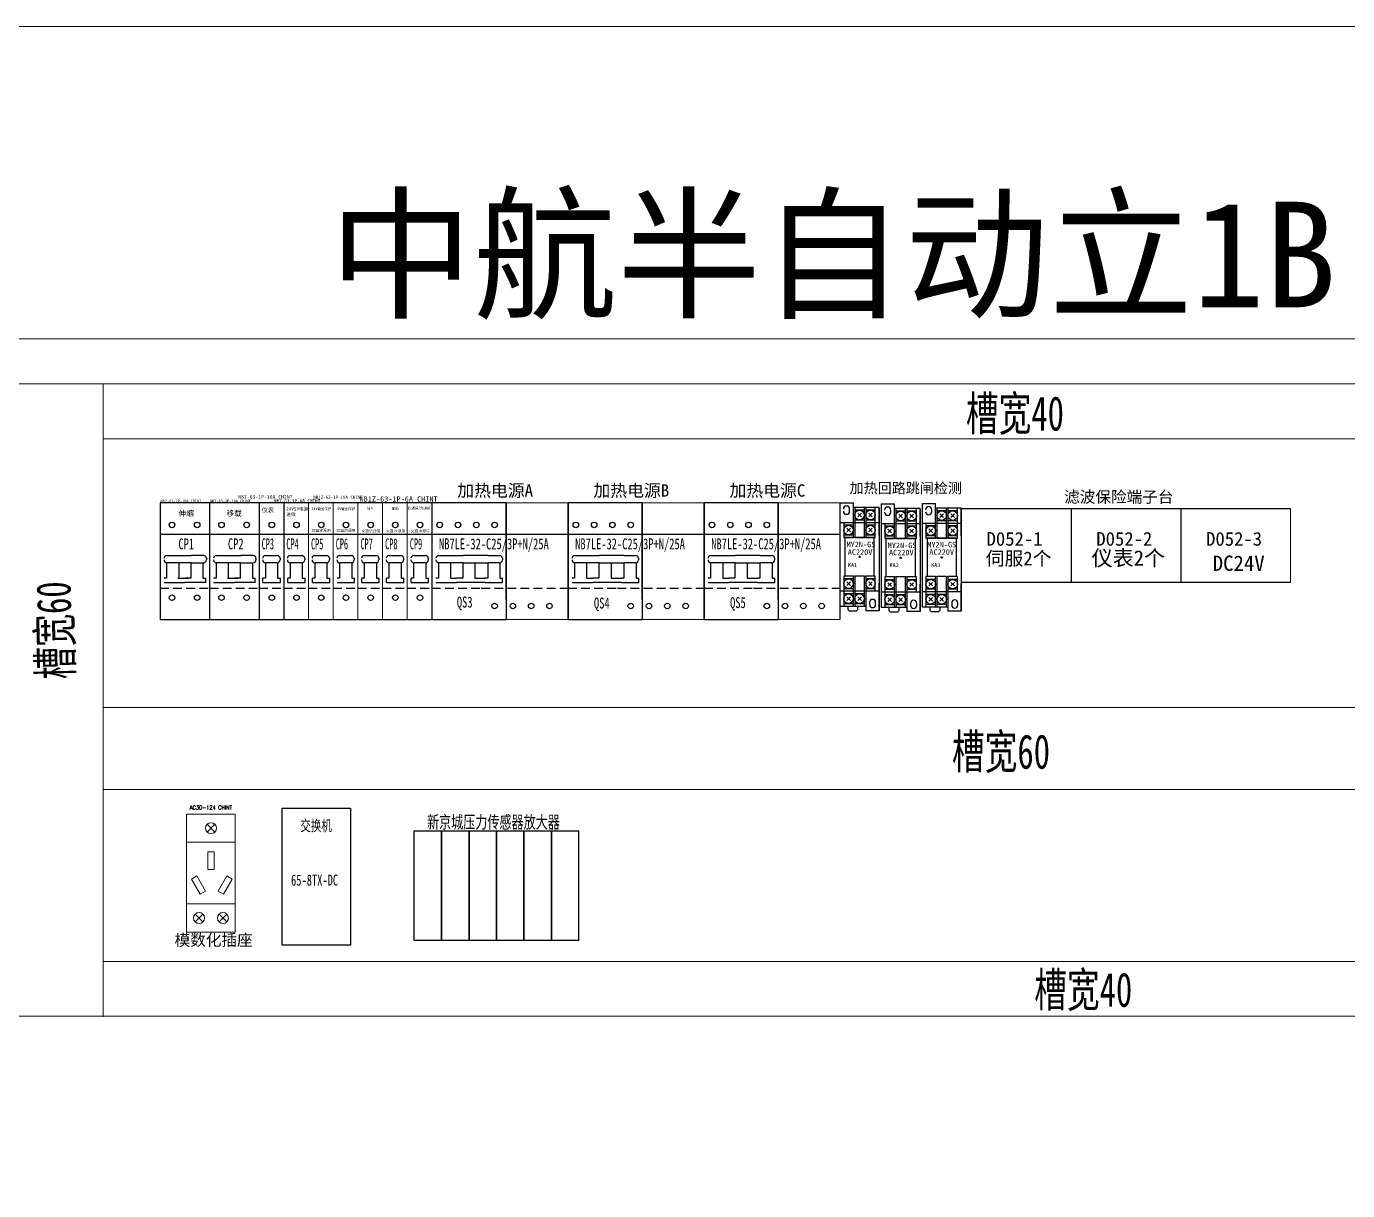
# Model space of a CAD drawing. Extents: x 38255 to 47052, y -6758 to -3353.
# Drawn here: x 43239 to 44202, y -4202 to -3353 of the extents above; entities that cross this region are included whole.
import ezdxf
from ezdxf.enums import TextEntityAlignment as Align

# ---------------------------------------------------------------- set-up
doc = ezdxf.new("R2010")
doc.units = 0
doc.header["$MEASUREMENT"] = 0
doc.linetypes.add('HIDDEN', pattern=[9.525, 6.35, -3.175])
for name, color, linetype in [('DIM', 1, 'Continuous'), ('TEXT', 2, 'Continuous'), ('Z_OM_OUTLINE', 7, 'Continuous'), ('外形線', 7, 'Continuous'), ('细实线层', 7, 'Continuous')]:
    doc.layers.add(name, color=color, linetype=linetype)
doc.layers.add('frame', color=7, linetype='Continuous', lineweight=15)
doc.layers.add('標注', color=95, linetype='Continuous', lineweight=13)
doc.styles.add('ST', font='', dxfattribs={"width": 0.8, "height": 300})
doc.styles.add('WD', font='romans.shx', dxfattribs={"bigfont": 'gbcbig.shx'})
doc.styles.add('样式 0', font='')
doc.styles.get('ST').set_extended_font_data('SimSun')
doc.styles.get('样式 0').set_extended_font_data('KaiTi_GB2312')
doc.dimstyles.new('AM_ISO', dxfattribs={"dimtxt": 5.5, "dimasz": 2.5, "dimexe": 1.25, "dimexo": 0.5, "dimgap": 0.5, "dimtad": 1, "dimdsep": 46, "dimtxsty": 'Standard', "dimcen": 0, "dimclrd": 5, "dimclre": 5, "dimclrt": 1, "dimadec": 0, "dimazin": 2, "dimtp": 0.1, "dimtm": 0.1, "dimtfac": 0.71, "dimtmove": 0, "dimatfit": 3, "dimfxl": 1, "dimlwd": -1, "dimlwe": -1, "dimarcsym": 0})

# ---------------------------------------------------------------- blocks, each defined once
blk = doc.blocks.new('CBD6X316')
at = {"lineweight": 0}
for p, q in [((14.94, 78.6), (20.56, 72.9)), ((14.94, 72.9), (20.56, 78.6)), ((6.24, 13.1), (11.86, 7.4)), ((6.24, 7.4), (11.86, 13.1)), ((23.64, 13.1), (29.26, 7.4)), ((23.64, 7.4), (29.26, 13.1))]:
    blk.add_line(p, q, dxfattribs=at)
for points in [[(0, 86), (35.5, 86), (35.5, 0), (0, 0)], [(0, 65.5), (35.5, 65.5), (35.5, 20.5), (0, 20.5)], [(15.49, 58.41), (20.01, 58.41), (20.01, 45.64), (15.49, 45.64)], [(9.89, 27.63), (13.8, 29.88), (7.42, 40.94), (3.51, 38.69)], [(26.8, 27.63), (22.89, 29.88), (29.28, 40.94), (33.19, 38.69)]]:
    blk.add_lwpolyline(points, close=True, dxfattribs=at)
for centre in [(17.75, 75.75), (9.05, 10.25), (26.45, 10.25)]:
    blk.add_circle(centre, 4, dxfattribs=at)
at = {"lineweight": 0, "style": 'WD', "width": 0.8}
blk.add_attdef('导轨插座', text='', height=3, dxfattribs=at).set_placement((17.75, 90.83), align=Align.MIDDLE)
blk = doc.blocks.new('*D179')
at = {"layer": 'Defpoints', "color": 0, "lineweight": 0}
for p in [(44597.29, -3581), (41717.29, -3613.76), (44597.29, -3613.76)]:
    blk.add_point(p, dxfattribs=at)
at = {"layer": 'frame', "color": 5}
for p, q in [((41717.29, -3613.26), (41717.29, -3579.75)), ((41719.79, -3581), (44594.79, -3581)), ((44597.29, -3613.26), (44597.29, -3579.75))]:
    blk.add_line(p, q, dxfattribs=at)
at = {"layer": 'frame', "color": 5, "lineweight": 0}
for points in [[(41719.79, -3580.59), (41719.79, -3581.42), (41717.29, -3581)], [(44594.79, -3581.42), (44594.79, -3580.59), (44597.29, -3581)]]:
    blk.add_solid(points, dxfattribs=at)
at = {"layer": 'frame', "color": 1, "lineweight": 0, "insert": (43153.03, -3577.75), "char_height": 5.5, "attachment_point": 5}
blk.add_mtext('2880', dxfattribs=at)

msp = doc.modelspace()

# ---------------------------------------------------------------- linework, layer by layer
at = {"color": 0, "linetype": 'Continuous'}
for p, q in [((43372.364, -3700.651), (43336.364, -3700.651)), ((43408.425, -3700.651), (43372.425, -3700.651)), ((43408.425, -3700.651), (43408.425, -3785.651)), ((43426.425, -3700.651), (43408.425, -3700.651)), ((43444.425, -3700.651), (43426.425, -3700.651)), ((43462.425, -3700.651), (43444.425, -3700.651)), ((43480.436, -3700.651), (43462.436, -3700.651)), ((43498.436, -3700.651), (43480.436, -3700.651)), ((43516.441, -3700.651), (43498.441, -3700.651)), ((43534.445, -3700.651), (43516.445, -3700.651)), ((43570.445, -3700.651), (43534.445, -3700.651)), ((43588.445, -3700.651), (43570.445, -3700.651)), ((43588.445, -3700.651), (43588.445, -3770.651)), ((43588.445, -3713.651), (43588.445, -3700.651)), ((43588.445, -3713.651), (43588.445, -3700.651)), ((43633.445, -3700.651), (43633.445, -3785.651)), ((43669.681, -3700.651), (43633.681, -3700.651)), ((43687.681, -3700.651), (43669.681, -3700.651)), ((43687.681, -3700.651), (43687.681, -3770.651)), ((43687.681, -3713.651), (43687.681, -3700.651)), ((43687.681, -3713.651), (43687.681, -3700.651)), ((43732.681, -3700.651), (43732.681, -3785.651)), ((43768.842, -3700.651), (43732.842, -3700.651)), ((43786.842, -3700.651), (43768.842, -3700.651)), ((43786.842, -3700.651), (43786.842, -3770.651)), ((43786.842, -3713.651), (43786.842, -3700.651)), ((43786.842, -3713.651), (43786.842, -3700.651)), ((43831.842, -3700.651), (43831.842, -3785.651)), ((43336.364, -3723.478), (43372.364, -3723.478)), ((43372.425, -3723.478), (43408.425, -3723.478)), ((43408.425, -3723.478), (43426.425, -3723.478)), ((43426.425, -3723.478), (43444.425, -3723.478)), ((43444.425, -3723.478), (43462.425, -3723.478)), ((43462.436, -3723.478), (43480.436, -3723.478)), ((43480.436, -3723.478), (43498.436, -3723.478)), ((43498.441, -3723.478), (43516.441, -3723.478)), ((43516.445, -3723.478), (43534.445, -3723.478)), ((43534.445, -3723.478), (43570.445, -3723.478)), ((43570.445, -3723.478), (43633.445, -3723.478)), ((43633.681, -3723.478), (43669.681, -3723.478)), ((43669.681, -3723.478), (43732.681, -3723.478)), ((43732.842, -3723.478), (43768.842, -3723.478)), ((43768.842, -3723.478), (43831.842, -3723.478)), ((43336.364, -3785.651), (43372.364, -3785.651)), ((43372.425, -3785.651), (43408.425, -3785.651)), ((43408.425, -3785.651), (43426.425, -3785.651)), ((43426.425, -3785.651), (43444.425, -3785.651)), ((43444.425, -3785.651), (43462.425, -3785.651)), ((43462.436, -3785.651), (43480.436, -3785.651)), ((43480.436, -3785.651), (43498.436, -3785.651)), ((43498.441, -3785.651), (43516.441, -3785.651)), ((43516.445, -3785.651), (43534.445, -3785.651)), ((43534.445, -3785.651), (43570.445, -3785.651)), ((43570.445, -3785.651), (43588.445, -3785.651)), ((43633.681, -3785.651), (43669.681, -3785.651)), ((43669.681, -3785.651), (43687.681, -3785.651)), ((43732.842, -3785.651), (43768.842, -3785.651)), ((43768.842, -3785.651), (43786.842, -3785.651))]:
    msp.add_line(p, q, dxfattribs=at)
at = {"lineweight": -2}
for p, q in [((43336.364, -3700.651), (43336.364, -3785.651)), ((43372.364, -3700.651), (43372.364, -3785.651)), ((43372.425, -3700.651), (43372.425, -3785.651)), ((43408.425, -3700.651), (43408.425, -3785.651)), ((43426.425, -3700.651), (43426.425, -3785.651)), ((43534.445, -3700.651), (43534.445, -3785.651)), ((43633.681, -3700.651), (43633.681, -3785.651)), ((43732.842, -3700.651), (43732.842, -3785.651)), ((43831.842, -3700.651), (43831.842, -3775.901)), ((43861.833, -3701.334), (43861.833, -3776.584)), ((43891.781, -3701.061), (43891.781, -3776.311)), ((43920.281, -3704.561), (43920.281, -3758.561)), ((43920.281, -3704.561), (44000.281, -3704.561)), ((44000.281, -3704.561), (44000.281, -3758.561)), ((44000.281, -3704.561), (44080.281, -3704.561)), ((44080.281, -3704.561), (44080.281, -3758.561)), ((44080.281, -3704.561), (44160.281, -3704.561)), ((43411.3, -3758.622), (43411.3, -3755.557)), ((43429.3, -3758.622), (43429.3, -3755.557)), ((43447.3, -3758.622), (43447.3, -3755.557)), ((43483.311, -3758.622), (43483.311, -3755.557)), ((43501.316, -3758.622), (43501.316, -3755.557)), ((43519.32, -3758.622), (43519.32, -3755.557)), ((44000.281, -3758.561), (43920.281, -3758.561)), ((44080.281, -3758.561), (44000.281, -3758.561)), ((44160.281, -3758.561), (44080.281, -3758.561)), ((43425.189, -3922.981), (43475.189, -3922.981)), ((43425.189, -4022.981), (43425.189, -3922.981)), ((43475.189, -3922.981), (43475.189, -4022.981)), ((43521.493, -3939.506), (43541.493, -3939.506)), ((43521.493, -4019.506), (43521.493, -3939.506)), ((43541.493, -3939.506), (43541.493, -4019.506)), ((43541.493, -3939.506), (43561.493, -3939.506)), ((43541.493, -4019.506), (43541.493, -3939.506)), ((43561.493, -3939.506), (43561.493, -4019.506)), ((43561.493, -3939.506), (43581.493, -3939.506)), ((43561.493, -4019.506), (43561.493, -3939.506)), ((43581.493, -3939.506), (43581.493, -4019.506)), ((43581.493, -3939.506), (43601.493, -3939.506)), ((43581.493, -4019.506), (43581.493, -3939.506)), ((43601.493, -3939.506), (43601.493, -4019.506)), ((43601.493, -3939.506), (43621.493, -3939.506)), ((43601.493, -4019.506), (43601.493, -3939.506)), ((43621.493, -3939.506), (43621.493, -4019.506)), ((43621.493, -3939.506), (43641.493, -3939.506)), ((43621.493, -4019.506), (43621.493, -3939.506)), ((43641.493, -4019.506), (43641.493, -3939.506)), ((43475.189, -4022.981), (43425.189, -4022.981)), ((43541.493, -4019.506), (43521.493, -4019.506)), ((43561.493, -4019.506), (43541.493, -4019.506)), ((43581.493, -4019.506), (43561.493, -4019.506)), ((43601.493, -4019.506), (43581.493, -4019.506)), ((43621.493, -4019.506), (43601.493, -4019.506)), ((43641.493, -4019.506), (43621.493, -4019.506))]:
    msp.add_line(p, q, dxfattribs=at)
at = {"lineweight": 0}
for p, q in [((43534.445, -3700.651), (43633.445, -3700.651)), ((43633.681, -3700.651), (43732.681, -3700.651)), ((43732.842, -3700.651), (43831.842, -3700.651)), ((43588.445, -3785.651), (43633.445, -3785.651)), ((43687.681, -3785.651), (43732.681, -3785.651)), ((43786.842, -3785.651), (43831.842, -3785.651))]:
    msp.add_line(p, q, dxfattribs=at)
at = {"linetype": 'Continuous'}
for p, q in [((43588.445, -3770.651), (43588.445, -3700.651)), ((43687.681, -3770.651), (43687.681, -3700.651)), ((43786.842, -3770.651), (43786.842, -3700.651)), ((43860.342, -3704.151), (43860.342, -3779.151)), ((43890.333, -3704.834), (43890.333, -3779.834)), ((43920.281, -3704.561), (43920.281, -3779.561))]:
    msp.add_line(p, q, dxfattribs=at)
for p, q in [((43588.445, -3700.651), (43588.445, -3720.651)), ((43687.681, -3700.651), (43687.681, -3720.651)), ((43786.842, -3700.651), (43786.842, -3720.651)), ((43860.342, -3704.151), (43860.342, -3779.151)), ((43860.342, -3704.151), (43860.342, -3779.151)), ((43860.342, -3704.151), (43860.342, -3779.151)), ((43860.342, -3717.151), (43860.342, -3704.151)), ((43860.342, -3717.151), (43860.342, -3704.151)), ((43860.342, -3704.151), (43860.342, -3724.151)), ((43890.333, -3704.834), (43890.333, -3779.834)), ((43890.333, -3704.834), (43890.333, -3779.834)), ((43890.333, -3704.834), (43890.333, -3779.834)), ((43890.333, -3717.834), (43890.333, -3704.834)), ((43890.333, -3717.834), (43890.333, -3704.834)), ((43890.333, -3704.834), (43890.333, -3724.834)), ((43920.281, -3704.561), (43920.281, -3779.561)), ((43920.281, -3704.561), (43920.281, -3779.561)), ((43920.281, -3704.561), (43920.281, -3779.561)), ((43920.281, -3704.561), (43920.281, -3724.561)), ((43920.281, -3717.561), (43920.281, -3704.561)), ((43920.281, -3717.561), (43920.281, -3704.561)), ((43588.445, -3728.151), (43588.445, -3721.151)), ((43588.445, -3728.151), (43588.445, -3721.151)), ((43687.681, -3728.151), (43687.681, -3721.151)), ((43687.681, -3728.151), (43687.681, -3721.151)), ((43786.842, -3728.151), (43786.842, -3721.151)), ((43786.842, -3728.151), (43786.842, -3721.151)), ((43860.342, -3724.151), (43860.342, -3717.151)), ((43860.342, -3724.151), (43860.342, -3717.151)), ((43890.333, -3724.834), (43890.333, -3717.834)), ((43890.333, -3724.834), (43890.333, -3717.834)), ((43920.281, -3724.561), (43920.281, -3717.561)), ((43920.281, -3724.561), (43920.281, -3717.561)), ((43411.3, -3758.622), (43423.957, -3758.622)), ((43429.3, -3758.622), (43441.957, -3758.622)), ((43447.3, -3758.622), (43459.957, -3758.622)), ((43465.311, -3758.622), (43477.969, -3758.622)), ((43483.311, -3758.622), (43495.969, -3758.622)), ((43501.316, -3758.622), (43513.973, -3758.622)), ((43519.32, -3758.622), (43531.978, -3758.622)), ((43573.32, -3758.622), (43585.978, -3758.622)), ((43588.445, -3763.151), (43588.445, -3770.151)), ((43672.556, -3758.622), (43685.213, -3758.622)), ((43687.681, -3763.151), (43687.681, -3770.151)), ((43771.717, -3758.622), (43784.375, -3758.622)), ((43786.842, -3763.151), (43786.842, -3770.151)), ((43860.342, -3779.151), (43860.342, -3759.151)), ((43860.342, -3779.151), (43860.342, -3759.151)), ((43860.342, -3759.151), (43860.342, -3766.151)), ((43890.333, -3779.834), (43890.333, -3759.834)), ((43890.333, -3779.834), (43890.333, -3759.834)), ((43890.333, -3759.834), (43890.333, -3766.834)), ((43920.281, -3779.561), (43920.281, -3759.561)), ((43920.281, -3779.561), (43920.281, -3759.561)), ((43920.281, -3759.561), (43920.281, -3766.561)), ((43372.364, -3770.151), (43372.364, -3785.651)), ((43408.425, -3770.151), (43408.425, -3785.651)), ((43588.445, -3770.651), (43588.445, -3785.651)), ((43687.681, -3770.651), (43687.681, -3785.651)), ((43786.842, -3770.651), (43786.842, -3785.651))]:
    msp.add_line(p, q)
at = {"color": 7, "linetype": 'Continuous'}
for p, q in [((43835.342, -3725.901), (43835.342, -3753.901)), ((43856.842, -3725.901), (43835.342, -3725.901)), ((43856.842, -3753.901), (43856.842, -3725.901)), ((43916.781, -3726.312), (43895.281, -3726.311)), ((43895.281, -3726.312), (43895.281, -3754.311)), ((43916.781, -3754.311), (43916.781, -3726.312)), ((43886.833, -3726.585), (43865.333, -3726.584)), ((43865.333, -3726.585), (43865.333, -3754.584)), ((43886.833, -3754.584), (43886.833, -3726.585))]:
    msp.add_line(p, q, dxfattribs=at)
at = {"color": 0}
for p, q in [((43341.044, -3744.201), (43341.044, -3755.557)), ((43341.239, -3738.974), (43359.038, -3738.974)), ((43359.038, -3744.201), (43341.239, -3744.201)), ((43349.886, -3744.201), (43349.886, -3755.557)), ((43358.713, -3744.201), (43358.713, -3755.557)), ((43368.139, -3738.974), (43359.038, -3738.974)), ((43359.038, -3744.201), (43368.139, -3744.201)), ((43367.555, -3744.201), (43367.555, -3755.557)), ((43370.099, -3740.974), (43370.099, -3742.201)), ((43377.104, -3744.201), (43377.104, -3755.557)), ((43377.3, -3738.974), (43395.098, -3738.974)), ((43395.098, -3744.201), (43377.3, -3744.201)), ((43385.946, -3744.201), (43385.946, -3755.557)), ((43394.774, -3744.201), (43394.774, -3755.557)), ((43404.199, -3738.974), (43395.098, -3738.974)), ((43395.098, -3744.201), (43404.199, -3744.201)), ((43403.616, -3744.201), (43403.616, -3755.557)), ((43406.159, -3740.974), (43406.159, -3742.201)), ((43413.104, -3744.201), (43413.104, -3755.557)), ((43413.3, -3738.974), (43421.751, -3738.974)), ((43421.751, -3744.201), (43413.3, -3744.201)), ((43421.946, -3744.201), (43421.946, -3755.557)), ((43423.751, -3740.974), (43423.751, -3742.201)), ((43431.104, -3744.201), (43431.104, -3755.557)), ((43431.3, -3738.974), (43439.751, -3738.974)), ((43439.751, -3744.201), (43431.3, -3744.201)), ((43439.946, -3744.201), (43439.946, -3755.557)), ((43441.751, -3740.974), (43441.751, -3742.201)), ((43449.104, -3744.201), (43449.104, -3755.557)), ((43449.3, -3738.974), (43457.751, -3738.974)), ((43457.751, -3744.201), (43449.3, -3744.201)), ((43457.946, -3744.201), (43457.946, -3755.557)), ((43459.751, -3740.974), (43459.751, -3742.201)), ((43467.116, -3744.201), (43467.116, -3755.557)), ((43467.311, -3738.974), (43475.762, -3738.974)), ((43475.762, -3744.201), (43467.311, -3744.201)), ((43475.958, -3744.201), (43475.958, -3755.557)), ((43477.762, -3740.974), (43477.762, -3742.201)), ((43485.116, -3744.201), (43485.116, -3755.557)), ((43485.311, -3738.974), (43493.762, -3738.974)), ((43493.762, -3744.201), (43485.311, -3744.201)), ((43493.958, -3744.201), (43493.958, -3755.557)), ((43495.762, -3740.974), (43495.762, -3742.201)), ((43503.12, -3744.201), (43503.12, -3755.557)), ((43503.316, -3738.974), (43511.767, -3738.974)), ((43511.767, -3744.201), (43503.316, -3744.201)), ((43511.962, -3744.201), (43511.962, -3755.557)), ((43513.767, -3740.974), (43513.767, -3742.201)), ((43521.125, -3744.201), (43521.125, -3755.557)), ((43521.32, -3738.974), (43529.772, -3738.974)), ((43529.772, -3744.201), (43521.32, -3744.201)), ((43529.967, -3744.201), (43529.967, -3755.557)), ((43531.772, -3740.974), (43531.772, -3742.201)), ((43539.125, -3744.201), (43539.125, -3755.557)), ((43539.32, -3738.974), (43557.119, -3738.974)), ((43557.119, -3744.201), (43539.32, -3744.201)), ((43547.967, -3744.201), (43547.967, -3755.557)), ((43556.924, -3744.201), (43556.924, -3755.557)), ((43575.32, -3738.974), (43557.119, -3738.974)), ((43557.119, -3744.201), (43575.32, -3744.201)), ((43565.766, -3744.201), (43565.766, -3755.557)), ((43575.125, -3744.201), (43575.125, -3755.557)), ((43575.32, -3738.974), (43583.772, -3738.974)), ((43583.772, -3744.201), (43575.32, -3744.201)), ((43583.967, -3744.201), (43583.967, -3755.557)), ((43585.772, -3740.974), (43585.772, -3742.201)), ((43638.36, -3744.201), (43638.36, -3755.557)), ((43638.556, -3738.974), (43656.355, -3738.974)), ((43656.355, -3744.201), (43638.556, -3744.201)), ((43647.203, -3744.201), (43647.203, -3755.557)), ((43656.159, -3744.201), (43656.159, -3755.557)), ((43674.556, -3738.974), (43656.355, -3738.974)), ((43656.355, -3744.201), (43674.556, -3744.201)), ((43665.001, -3744.201), (43665.001, -3755.557)), ((43674.36, -3744.201), (43674.36, -3755.557)), ((43674.556, -3738.974), (43683.007, -3738.974)), ((43683.007, -3744.201), (43674.556, -3744.201)), ((43683.203, -3744.201), (43683.203, -3755.557)), ((43685.007, -3740.974), (43685.007, -3742.201)), ((43737.522, -3744.201), (43737.522, -3755.557)), ((43737.717, -3738.974), (43755.516, -3738.974)), ((43755.516, -3744.201), (43737.717, -3744.201)), ((43746.364, -3744.201), (43746.364, -3755.557)), ((43755.32, -3744.201), (43755.32, -3755.557)), ((43773.717, -3738.974), (43755.516, -3738.974)), ((43755.516, -3744.201), (43773.717, -3744.201)), ((43764.163, -3744.201), (43764.163, -3755.557)), ((43773.522, -3744.201), (43773.522, -3755.557)), ((43773.717, -3738.974), (43782.168, -3738.974)), ((43782.168, -3744.201), (43773.717, -3744.201)), ((43782.364, -3744.201), (43782.364, -3755.557)), ((43784.168, -3740.974), (43784.168, -3742.201)), ((43341.044, -3755.557), (43339.239, -3755.557)), ((43339.239, -3758.622), (43354.364, -3758.622)), ((43349.354, -3755.557), (43356.909, -3755.557)), ((43349.886, -3755.557), (43354.364, -3755.557)), ((43358.842, -3755.557), (43354.364, -3755.557)), ((43369.566, -3758.622), (43354.364, -3758.622)), ((43358.713, -3755.557), (43356.909, -3755.557)), ((43367.555, -3755.557), (43369.566, -3755.557)), ((43377.104, -3755.557), (43375.3, -3755.557)), ((43375.3, -3758.622), (43390.425, -3758.622)), ((43385.414, -3755.557), (43392.969, -3755.557)), ((43385.946, -3755.557), (43390.425, -3755.557)), ((43394.903, -3755.557), (43390.425, -3755.557)), ((43405.626, -3758.622), (43390.425, -3758.622)), ((43394.774, -3755.557), (43392.969, -3755.557)), ((43403.616, -3755.557), (43405.626, -3755.557)), ((43413.104, -3755.557), (43411.3, -3755.557)), ((43421.946, -3755.557), (43423.957, -3755.557)), ((43431.104, -3755.557), (43429.3, -3755.557)), ((43439.946, -3755.557), (43441.957, -3755.557)), ((43449.104, -3755.557), (43447.3, -3755.557)), ((43457.946, -3755.557), (43459.957, -3755.557)), ((43467.116, -3755.557), (43465.311, -3755.557)), ((43475.958, -3755.557), (43477.969, -3755.557)), ((43485.116, -3755.557), (43483.311, -3755.557)), ((43493.958, -3755.557), (43495.969, -3755.557)), ((43503.12, -3755.557), (43501.316, -3755.557)), ((43511.962, -3755.557), (43513.973, -3755.557)), ((43521.125, -3755.557), (43519.32, -3755.557)), ((43529.967, -3755.557), (43531.978, -3755.557)), ((43539.125, -3755.557), (43537.32, -3755.557)), ((43537.32, -3758.622), (43552.445, -3758.622)), ((43547.967, -3755.557), (43552.445, -3755.557)), ((43556.924, -3755.557), (43552.445, -3755.557)), ((43573.32, -3758.622), (43552.445, -3758.622)), ((43565.766, -3755.557), (43573.32, -3755.557)), ((43575.125, -3755.557), (43573.32, -3755.557)), ((43583.967, -3755.557), (43585.978, -3755.557)), ((43638.36, -3755.557), (43636.556, -3755.557)), ((43636.556, -3758.622), (43651.681, -3758.622)), ((43647.203, -3755.557), (43651.681, -3755.557)), ((43656.159, -3755.557), (43651.681, -3755.557)), ((43672.556, -3758.622), (43651.681, -3758.622)), ((43665.001, -3755.557), (43672.556, -3755.557)), ((43674.36, -3755.557), (43672.556, -3755.557)), ((43683.203, -3755.557), (43685.213, -3755.557)), ((43737.522, -3755.557), (43735.717, -3755.557)), ((43735.717, -3758.622), (43750.842, -3758.622)), ((43746.364, -3755.557), (43750.842, -3755.557)), ((43755.32, -3755.557), (43750.842, -3755.557)), ((43771.717, -3758.622), (43750.842, -3758.622)), ((43764.163, -3755.557), (43771.717, -3755.557)), ((43773.522, -3755.557), (43771.717, -3755.557)), ((43782.364, -3755.557), (43784.375, -3755.557))]:
    msp.add_line(p, q, dxfattribs=at)
at = {"color": 0, "linetype": 'HIDDEN'}
for p, q in [((43336.364, -3762.824), (43372.364, -3762.824)), ((43372.425, -3762.824), (43408.425, -3762.824)), ((43534.445, -3762.824), (43570.445, -3762.824)), ((43633.681, -3762.824), (43669.681, -3762.824)), ((43732.842, -3762.824), (43768.842, -3762.824))]:
    msp.add_line(p, q, dxfattribs=at)
at = {"linetype": 'HIDDEN'}
for p, q in [((43408.425, -3762.824), (43426.425, -3762.824)), ((43426.425, -3762.824), (43444.425, -3762.824)), ((43444.425, -3762.824), (43462.425, -3762.824)), ((43462.436, -3762.824), (43480.436, -3762.824)), ((43480.436, -3762.824), (43498.436, -3762.824)), ((43498.441, -3762.824), (43516.441, -3762.824)), ((43516.445, -3762.824), (43534.445, -3762.824)), ((43570.445, -3762.824), (43633.445, -3762.824)), ((43669.681, -3762.824), (43732.681, -3762.824)), ((43768.842, -3762.824), (43831.842, -3762.824))]:
    msp.add_line(p, q, dxfattribs=at)
at = {"color": 0, "linetype": 'Continuous'}
for centre in [(43345.034, -3716.625), (43363.364, -3716.625), (43381.094, -3716.625), (43399.425, -3716.625), (43417.755, -3716.625), (43435.755, -3716.625), (43453.755, -3716.625), (43471.767, -3716.625), (43489.767, -3716.625), (43507.771, -3716.625), (43525.776, -3716.625), (43540.115, -3716.625), (43553.445, -3716.625), (43566.776, -3716.625), (43580.107, -3716.625), (43639.35, -3716.625), (43652.681, -3716.625), (43666.012, -3716.625), (43679.342, -3716.625), (43738.512, -3716.625), (43751.842, -3716.625), (43765.173, -3716.625), (43778.503, -3716.625), (43345.034, -3769.677), (43363.364, -3769.677), (43381.094, -3769.677), (43399.425, -3769.677), (43417.755, -3769.677), (43435.755, -3769.677), (43453.755, -3769.677), (43471.767, -3769.677), (43489.767, -3769.677), (43507.771, -3769.677), (43525.776, -3769.677), (43580.106, -3775.761), (43593.437, -3775.761), (43606.767, -3775.761), (43620.098, -3775.761), (43679.341, -3775.761), (43692.672, -3775.761), (43706.003, -3775.761), (43719.333, -3775.761), (43778.503, -3775.761), (43791.833, -3775.761), (43805.164, -3775.761), (43818.495, -3775.761)]:
    msp.add_circle(centre, 2.01, dxfattribs=at)
at = {"color": 7, "linetype": 'Continuous'}
for centre in [(43846.092, -3739.901), (43876.083, -3740.584), (43906.031, -3740.311)]:
    msp.add_circle(centre, 0.5, dxfattribs=at)
at = {"color": 0}
for centre, start, end in [((43341.239, -3740.974), 90, 180), ((43341.239, -3742.201), 180, 270), ((43368.099, -3740.974), 0, 90), ((43368.099, -3742.201), 270, 0), ((43377.3, -3740.974), 90, 180), ((43377.3, -3742.201), 180, 270), ((43404.159, -3740.974), 0, 90), ((43404.159, -3742.201), 270, 0), ((43413.104, -3740.974), 90, 180), ((43413.104, -3742.201), 180, 270), ((43421.751, -3740.974), 0, 90), ((43421.751, -3742.201), 270, 0), ((43431.104, -3740.974), 90, 180), ((43431.104, -3742.201), 180, 270), ((43439.751, -3740.974), 0, 90), ((43439.751, -3742.201), 270, 0), ((43449.104, -3740.974), 90, 180), ((43449.104, -3742.201), 180, 270), ((43457.751, -3740.974), 0, 90), ((43457.751, -3742.201), 270, 0), ((43467.116, -3740.974), 90, 180), ((43467.116, -3742.201), 180, 270), ((43475.762, -3740.974), 0, 90), ((43475.762, -3742.201), 270, 0), ((43485.116, -3740.974), 90, 180), ((43485.116, -3742.201), 180, 270), ((43493.762, -3740.974), 0, 90), ((43493.762, -3742.201), 270, 0), ((43503.12, -3740.974), 90, 180), ((43503.12, -3742.201), 180, 270), ((43511.767, -3740.974), 0, 90), ((43511.767, -3742.201), 270, 0), ((43521.125, -3740.974), 90, 180), ((43521.125, -3742.201), 180, 270), ((43529.772, -3740.974), 0, 90), ((43529.772, -3742.201), 270, 0), ((43539.32, -3740.974), 90, 180), ((43539.32, -3742.201), 180, 270), ((43583.772, -3740.974), 0, 90), ((43583.772, -3742.201), 270, 0), ((43638.556, -3740.974), 90, 180), ((43638.556, -3742.201), 180, 270), ((43683.007, -3740.974), 0, 90), ((43683.007, -3742.201), 270, 0), ((43737.717, -3740.974), 90, 180), ((43737.717, -3742.201), 180, 270), ((43782.168, -3740.974), 0, 90), ((43782.168, -3742.201), 270, 0)]:
    msp.add_arc(centre, 2, start, end, dxfattribs=at)
at = {"layer": 'DIM', "color": 0}
for p, q in [((43860.342, -3704.151), (43860.342, -3779.151)), ((43890.333, -3704.834), (43890.333, -3779.834)), ((43920.281, -3704.561), (43920.281, -3779.561))]:
    msp.add_line(p, q, dxfattribs=at)
at = {"layer": 'frame', "lineweight": 0}
for p, q in [((43294.907, -3614.246), (43294.907, -4075.246)), ((43294.907, -3653.761), (44537.288, -3653.761)), ((44160.281, -3704.561), (44160.281, -3758.561)), ((44537.288, -3849.609), (43294.907, -3849.609)), ((44537.288, -3909.609), (43294.907, -3909.609)), ((43294.907, -4034.761), (44537.288, -4034.761))]:
    msp.add_line(p, q, dxfattribs=at)
for points in [[(38254.906, -3353.25), (46089.02, -3353.25), (46089.02, -6757.915), (38254.906, -6757.915)], [(44597.288, -3613.761), (41717.288, -3613.761), (41717.288, -4074.761), (44597.288, -4074.761)]]:
    msp.add_lwpolyline(points, close=True, dxfattribs=at)
at = {"layer": 'TEXT', "linetype": 'Continuous'}
for p, q in [((43588.445, -3700.651), (43588.445, -3770.651)), ((43687.681, -3700.651), (43687.681, -3770.651)), ((43786.842, -3700.651), (43786.842, -3770.651)), ((43860.342, -3704.151), (43860.342, -3774.151)), ((43890.333, -3704.834), (43890.333, -3774.834)), ((43920.281, -3704.561), (43920.281, -3774.561)), ((43369.566, -3758.622), (43369.566, -3755.557)), ((43405.626, -3758.622), (43405.626, -3755.557)), ((43423.957, -3758.622), (43423.957, -3755.557)), ((43441.957, -3758.622), (43441.957, -3755.557)), ((43459.957, -3758.622), (43459.957, -3755.557)), ((43477.969, -3758.622), (43477.969, -3755.557)), ((43495.969, -3758.622), (43495.969, -3755.557)), ((43513.973, -3758.622), (43513.973, -3755.557)), ((43531.978, -3758.622), (43531.978, -3755.557)), ((43585.978, -3758.622), (43585.978, -3755.557)), ((43685.213, -3758.622), (43685.213, -3755.557)), ((43784.375, -3758.622), (43784.375, -3755.557))]:
    msp.add_line(p, q, dxfattribs=at)
at = {"layer": 'Z_OM_OUTLINE'}
for p, q in [((43831.842, -3700.651), (43841.592, -3700.651)), ((43838.842, -3706.651), (43838.842, -3705.151)), ((43841.592, -3725.901), (43841.592, -3700.651)), ((43860.342, -3703.901), (43841.592, -3703.901)), ((43842.592, -3703.901), (43842.592, -3725.901)), ((43849.592, -3705.901), (43842.592, -3705.901)), ((43849.592, -3725.901), (43849.592, -3703.901)), ((43850.592, -3703.901), (43850.592, -3725.901)), ((43857.592, -3705.901), (43850.592, -3705.901)), ((43857.592, -3725.901), (43857.592, -3703.901)), ((43861.833, -3701.334), (43871.583, -3701.334)), ((43868.833, -3707.334), (43868.833, -3705.834)), ((43871.583, -3726.584), (43871.583, -3701.334)), ((43890.333, -3704.584), (43871.583, -3704.584)), ((43872.583, -3704.584), (43872.583, -3726.584)), ((43879.583, -3706.584), (43872.583, -3706.584)), ((43879.583, -3726.584), (43879.583, -3704.584)), ((43880.583, -3704.584), (43880.583, -3726.584)), ((43887.583, -3706.584), (43880.583, -3706.584)), ((43887.583, -3726.584), (43887.583, -3704.584)), ((43891.781, -3701.061), (43901.531, -3701.061)), ((43898.781, -3707.061), (43898.781, -3705.561)), ((43901.531, -3726.311), (43901.531, -3701.061)), ((43920.281, -3704.311), (43901.531, -3704.311)), ((43902.531, -3704.311), (43902.531, -3726.311)), ((43909.531, -3706.311), (43902.531, -3706.311)), ((43909.531, -3726.311), (43909.531, -3704.311)), ((43910.531, -3704.311), (43910.531, -3726.311)), ((43917.531, -3706.311), (43910.531, -3706.311)), ((43917.531, -3726.311), (43917.531, -3704.311)), ((43831.842, -3714.901), (43860.342, -3714.901)), ((43834.592, -3714.901), (43834.592, -3725.901)), ((43842.592, -3712.901), (43849.592, -3712.901)), ((43844.782, -3710.712), (43847.403, -3708.09)), ((43847.403, -3710.712), (43844.782, -3708.09)), ((43850.592, -3712.901), (43857.592, -3712.901)), ((43855.403, -3710.712), (43852.782, -3708.09)), ((43852.782, -3710.712), (43855.403, -3708.09)), ((43861.833, -3715.584), (43890.333, -3715.584)), ((43864.583, -3715.584), (43864.583, -3726.584)), ((43872.583, -3713.584), (43879.583, -3713.584)), ((43874.772, -3711.395), (43877.393, -3708.774)), ((43877.393, -3711.395), (43874.772, -3708.774)), ((43880.583, -3713.584), (43887.583, -3713.584)), ((43885.393, -3711.395), (43882.772, -3708.774)), ((43882.772, -3711.395), (43885.393, -3708.774)), ((43891.781, -3715.311), (43920.281, -3715.311)), ((43894.531, -3715.311), (43894.531, -3726.311)), ((43902.531, -3713.311), (43909.531, -3713.311)), ((43907.342, -3711.122), (43904.72, -3708.501)), ((43904.72, -3711.122), (43907.342, -3708.501)), ((43910.531, -3713.311), (43917.531, -3713.311)), ((43912.72, -3711.122), (43915.342, -3708.501)), ((43915.342, -3711.122), (43912.72, -3708.501)), ((43841.592, -3716.901), (43834.592, -3716.901)), ((43834.592, -3723.901), (43841.592, -3723.901)), ((43834.592, -3725.901), (43841.592, -3725.901)), ((43839.403, -3721.712), (43836.782, -3719.09)), ((43836.782, -3721.712), (43839.403, -3719.09)), ((43842.592, -3725.901), (43849.592, -3725.901)), ((43857.592, -3716.901), (43850.592, -3716.901)), ((43850.592, -3723.901), (43857.592, -3723.901)), ((43850.592, -3725.901), (43857.592, -3725.901)), ((43855.403, -3721.712), (43852.782, -3719.09)), ((43852.782, -3721.712), (43855.403, -3719.09)), ((43871.583, -3717.584), (43864.583, -3717.584)), ((43864.583, -3724.584), (43871.583, -3724.584)), ((43869.393, -3722.395), (43866.772, -3719.774)), ((43866.772, -3722.395), (43869.393, -3719.774)), ((43887.583, -3717.584), (43880.583, -3717.584)), ((43880.583, -3724.584), (43887.583, -3724.584)), ((43885.393, -3722.395), (43882.772, -3719.774)), ((43882.772, -3722.395), (43885.393, -3719.774)), ((43901.531, -3717.311), (43894.531, -3717.311)), ((43894.531, -3724.311), (43901.531, -3724.311)), ((43894.531, -3726.311), (43901.531, -3726.311)), ((43899.342, -3722.122), (43896.72, -3719.501)), ((43896.72, -3722.122), (43899.342, -3719.501)), ((43902.531, -3726.311), (43909.531, -3726.311)), ((43917.531, -3717.311), (43910.531, -3717.311)), ((43910.531, -3724.311), (43917.531, -3724.311)), ((43910.531, -3726.311), (43917.531, -3726.311)), ((43915.342, -3722.122), (43912.72, -3719.501)), ((43912.72, -3722.122), (43915.342, -3719.501)), ((43864.583, -3726.584), (43871.583, -3726.584)), ((43872.583, -3726.584), (43879.583, -3726.584)), ((43880.583, -3726.584), (43887.583, -3726.584)), ((43834.592, -3753.901), (43834.592, -3775.901)), ((43841.592, -3753.901), (43834.592, -3753.901)), ((43841.592, -3775.901), (43841.592, -3753.901)), ((43842.592, -3753.901), (43842.592, -3775.901)), ((43849.592, -3753.901), (43842.592, -3753.901)), ((43849.592, -3775.901), (43849.592, -3753.901)), ((43850.592, -3753.901), (43850.592, -3779.151)), ((43857.592, -3753.901), (43850.592, -3753.901)), ((43857.592, -3764.901), (43857.592, -3753.901)), ((43864.583, -3754.584), (43864.583, -3776.584)), ((43871.583, -3754.584), (43864.583, -3754.584)), ((43871.583, -3776.584), (43871.583, -3754.584)), ((43872.583, -3754.584), (43872.583, -3776.584)), ((43879.583, -3754.584), (43872.583, -3754.584)), ((43879.583, -3776.584), (43879.583, -3754.584)), ((43880.583, -3754.584), (43880.583, -3779.834)), ((43887.583, -3754.584), (43880.583, -3754.584)), ((43887.583, -3765.584), (43887.583, -3754.584)), ((43894.531, -3754.311), (43894.531, -3776.311)), ((43901.531, -3754.311), (43894.531, -3754.311)), ((43901.531, -3776.311), (43901.531, -3754.311)), ((43902.531, -3754.311), (43902.531, -3776.311)), ((43909.531, -3754.311), (43902.531, -3754.311)), ((43909.531, -3776.311), (43909.531, -3754.311)), ((43910.531, -3754.311), (43910.531, -3779.561)), ((43917.531, -3754.311), (43910.531, -3754.311)), ((43917.531, -3765.311), (43917.531, -3754.311)), ((43860.342, -3764.901), (43831.842, -3764.901)), ((43841.592, -3755.901), (43834.592, -3755.901)), ((43834.592, -3762.901), (43841.592, -3762.901)), ((43839.403, -3760.712), (43836.782, -3758.09)), ((43836.782, -3760.712), (43839.403, -3758.09)), ((43857.592, -3755.901), (43850.592, -3755.901)), ((43850.592, -3762.901), (43857.592, -3762.901)), ((43852.782, -3760.712), (43855.403, -3758.09)), ((43855.403, -3760.712), (43852.782, -3758.09)), ((43871.583, -3756.584), (43864.583, -3756.584)), ((43864.583, -3763.584), (43871.583, -3763.584)), ((43866.772, -3761.395), (43869.393, -3758.774)), ((43869.393, -3761.395), (43866.772, -3758.774)), ((43887.583, -3756.584), (43880.583, -3756.584)), ((43880.583, -3763.584), (43887.583, -3763.584)), ((43882.772, -3761.395), (43885.393, -3758.774)), ((43885.393, -3761.395), (43882.772, -3758.774)), ((43901.531, -3756.311), (43894.531, -3756.311)), ((43894.531, -3763.311), (43901.531, -3763.311)), ((43896.72, -3761.122), (43899.342, -3758.501)), ((43899.342, -3761.122), (43896.72, -3758.501)), ((43917.531, -3756.311), (43910.531, -3756.311)), ((43910.531, -3763.311), (43917.531, -3763.311)), ((43912.72, -3761.122), (43915.342, -3758.501)), ((43915.342, -3761.122), (43912.72, -3758.501)), ((43841.592, -3766.901), (43834.592, -3766.901)), ((43834.592, -3773.901), (43841.592, -3773.901)), ((43839.403, -3771.712), (43836.782, -3769.09)), ((43836.782, -3771.712), (43839.403, -3769.09)), ((43849.592, -3766.901), (43842.592, -3766.901)), ((43842.592, -3773.901), (43849.592, -3773.901)), ((43844.782, -3771.712), (43847.403, -3769.09)), ((43847.403, -3771.712), (43844.782, -3769.09)), ((43853.342, -3773.151), (43853.342, -3774.651)), ((43857.842, -3774.651), (43857.842, -3773.151)), ((43890.333, -3765.584), (43861.833, -3765.584)), ((43871.583, -3767.584), (43864.583, -3767.584)), ((43866.772, -3772.395), (43869.393, -3769.774)), ((43869.393, -3772.395), (43866.772, -3769.774)), ((43879.583, -3767.584), (43872.583, -3767.584)), ((43874.772, -3772.395), (43877.393, -3769.774)), ((43877.393, -3772.395), (43874.772, -3769.774)), ((43883.333, -3773.834), (43883.333, -3775.334)), ((43887.833, -3775.334), (43887.833, -3773.834)), ((43920.281, -3765.311), (43891.781, -3765.311)), ((43901.531, -3767.311), (43894.531, -3767.311)), ((43894.531, -3774.311), (43901.531, -3774.311)), ((43899.342, -3772.122), (43896.72, -3769.501)), ((43896.72, -3772.122), (43899.342, -3769.501)), ((43909.531, -3767.311), (43902.531, -3767.311)), ((43902.531, -3774.311), (43909.531, -3774.311)), ((43907.342, -3772.122), (43904.72, -3769.501)), ((43904.72, -3772.122), (43907.342, -3769.501)), ((43913.281, -3773.561), (43913.281, -3775.061)), ((43917.781, -3775.061), (43917.781, -3773.561)), ((43831.842, -3775.901), (43850.592, -3775.901)), ((43837.717, -3778.501), (43837.717, -3775.901)), ((43838.717, -3779.501), (43837.717, -3778.501)), ((43843.717, -3779.501), (43838.717, -3779.501)), ((43844.717, -3778.501), (43843.717, -3779.501)), ((43844.717, -3775.901), (43844.717, -3778.501)), ((43860.342, -3779.151), (43850.592, -3779.151)), ((43861.833, -3776.584), (43880.583, -3776.584)), ((43864.583, -3774.584), (43871.583, -3774.584)), ((43867.708, -3779.184), (43867.708, -3776.584)), ((43868.708, -3780.184), (43867.708, -3779.184)), ((43873.708, -3780.184), (43868.708, -3780.184)), ((43872.583, -3774.584), (43879.583, -3774.584)), ((43874.708, -3779.184), (43873.708, -3780.184)), ((43874.708, -3776.584), (43874.708, -3779.184)), ((43890.333, -3779.834), (43880.583, -3779.834)), ((43891.781, -3776.311), (43910.531, -3776.311)), ((43897.656, -3778.911), (43897.656, -3776.311)), ((43898.656, -3779.911), (43897.656, -3778.911)), ((43903.656, -3779.911), (43898.656, -3779.911)), ((43904.656, -3778.911), (43903.656, -3779.911)), ((43904.656, -3776.311), (43904.656, -3778.911)), ((43920.281, -3779.561), (43910.531, -3779.561))]:
    msp.add_line(p, q, dxfattribs=at)
for centre in [(43846.092, -3709.401), (43854.092, -3709.401), (43876.083, -3710.084), (43884.083, -3710.084), (43906.031, -3709.811), (43914.031, -3709.811), (43838.092, -3720.401), (43854.092, -3720.401), (43868.083, -3721.084), (43884.083, -3721.084), (43898.031, -3720.811), (43914.031, -3720.811), (43838.092, -3759.401), (43854.092, -3759.401), (43868.083, -3760.084), (43884.083, -3760.084), (43898.031, -3759.811), (43914.031, -3759.811), (43838.092, -3770.401), (43846.092, -3770.401), (43868.083, -3771.084), (43876.083, -3771.084), (43898.031, -3770.811), (43906.031, -3770.811)]:
    msp.add_circle(centre, 3.498, dxfattribs=at)
for centre, start, end in [((43836.592, -3705.151), 0, 180), ((43836.592, -3706.651), 180, 0), ((43866.583, -3705.834), 0, 180), ((43896.531, -3705.561), 0, 180), ((43896.531, -3707.061), 180, 0), ((43866.583, -3707.334), 180, 0), ((43855.592, -3773.151), 0, 180), ((43885.583, -3773.834), 0, 180), ((43915.531, -3773.561), 0, 180), ((43855.592, -3774.651), 180, 0), ((43885.583, -3775.334), 180, 0), ((43915.531, -3775.061), 180, 0)]:
    msp.add_arc(centre, 2.25, start, end, dxfattribs=at)
at = {"layer": '標注', "color": 0}
for p, q in [((43856.842, -3753.901), (43835.342, -3753.901)), ((43886.833, -3754.584), (43865.333, -3754.584)), ((43916.781, -3754.311), (43895.281, -3754.311))]:
    msp.add_line(p, q, dxfattribs=at)
at = {"layer": '细实线层', "lineweight": 0}
for p, q in [((43426.425, -3700.651), (43426.425, -3785.651)), ((43444.425, -3700.651), (43444.425, -3785.651)), ((43444.425, -3700.651), (43444.425, -3785.651)), ((43462.425, -3700.651), (43462.425, -3785.651)), ((43462.436, -3700.651), (43462.436, -3785.651)), ((43480.436, -3700.651), (43480.436, -3785.651)), ((43480.436, -3700.651), (43480.436, -3785.651)), ((43498.436, -3700.651), (43498.436, -3785.651)), ((43498.441, -3700.651), (43498.441, -3785.651)), ((43516.441, -3700.651), (43516.441, -3785.651)), ((43516.445, -3700.651), (43516.445, -3785.651)), ((43534.445, -3700.651), (43534.445, -3785.651))]:
    msp.add_line(p, q, dxfattribs=at)

# ---------------------------------------------------------------- block references
at = {"lineweight": 0}
msp.add_blockref('CBD6X316', (43355.644, -4013.427), dxfattribs=at).add_auto_attribs({'导轨插座': 'AC30-124 CHINT'})

# ---------------------------------------------------------------- texts
at = {"char_height": 9, "attachment_point": 1}
for s, insert, width in [('{\\fSimSun|b0|i0|c134|p2;加热电源A}', (43552.912, -3687.033), 65.58198), ('{\\fSimSun|b0|i0|c134|p2;加热电源B}', (43652.148, -3687.033), 65.58198), ('{\\fSimSun|b0|i0|c134|p2;加热电源C}', (43751.309, -3687.033), 65.58198), ('{\\f新宋体|b0|i0|c134|p2;\\H0.833333x;加热回路跳闸检测}', (43838.879, -3685.998), 95.76019)]:
    msp.add_mtext(s, dxfattribs=dict(at, insert=insert, width=width))
at = {"lineweight": 0, "attachment_point": 1}
for s, insert, char_height in [('{\\f新宋体|b0|i0|c134|p0;\\H0.833333x;NB7-63-1P-10A CHINT}', (43393.253, -3694.866), 3.2), ('{\\f新宋体|b0|i0|c134|p2;\\H0.833333x;NB1Z-63-1P-10A CHINT}', (43447.975, -3695.238), 2.76456), ('{\\f新宋体|b0|i0|c134|p2;\\H0.833333x;NB1Z-63-1P-6A CHINT}', (43481.691, -3695.855), 4.59205), ('{\\f新宋体|b0|i0|c134|p2;\\H0.833333x;滤波保险端子台}', (43995.176, -3692.02), 10.022), ('{\\f新宋体|b0|i0|c134|p2;\\H0.833333x;NB7-63-2P-10A CHINT}', (43336.607, -3698.168), 2.4), ('{\\f宋体|b0|i0|c134|p2;\\C1;伸缩}', (43349.783, -3706.189), 4), ('{\\f新宋体|b0|i0|c134|p2;\\H0.833333x;NB7-63-2P-10A CHINT}', (43372.667, -3698.168), 2.4), ('{\\f宋体|b0|i0|c134|p2;\\C1;移载}', (43384.649, -3706.189), 4), ('{\\C1;\\f宋体|b0|i0|c134|p2;仪表}', (43410.388, -3704.236), 3.2), ('{\\f新宋体|b0|i0|c134|p2;\\H0.833333x;NB7-63-1P-6A CHINT}', (43419.284, -3697.843), 2.88), ('{\\f宋体|b0|i0|c134|p2;\\C1;伺服2个}', (43938.124, -3736.052), 10.022), ('{\\f宋体|b0|i0|c134|p2;\\C1;仪表2个}', (44015.291, -3735.172), 11.20493), ('{\\C1;KA1}', (43837.607, -3744.483), 2.88), ('{\\C1;KA2}', (43867.972, -3744.483), 2.88), ('{\\C1;KA3}', (43898.236, -3744.483), 2.88), ('{\\f宋体|b0|i0|c134|p2;\\C1;DC24V}', (44103.492, -3738.985), 11.1384), ('{\\f新宋体|b0|i0|c134|p2;\\H0.833333x;模数化插座}', (43346.859, -4015.034), 10.022)]:
    msp.add_mtext(s, dxfattribs=dict(at, insert=insert, char_height=char_height))
at = {"color": 1, "lineweight": 0, "attachment_point": 1}
for s, insert, char_height in [('{\\f新宋体|b0|i0|c134|p2;\\H0.833333x;24V5V电源}', (43428.2, -3703.718), 2.88), ('{\\f新宋体|b0|i0|c134|p2;\\H0.833333x; 24V输出保护}', (43445.302, -3704.038), 2.16), ('{\\f新宋体|b0|i0|c134|p2;\\H0.833333x;5V输出保护}', (43465.543, -3704.038), 2.16), ('{\\f新宋体|b0|i0|c134|p2;\\H0.833333x;\\C256;输入', (43486.972, -3703.691), 2.16), ('{\\f新宋体|b0|i0|c134|p2;\\H0.833333x;\\C256;输出', (43505.063, -3703.691), 2.16), ('{\\f新宋体|b0|i0|c134|p2;\\H0.833333x;\\C256;触摸屏/交换机}', (43516.895, -3703.525), 2.16), ('{\\f新宋体|b0|i0|c134|p2;\\H0.833333x;进线}', (43428.38, -3707.706), 2.88), ('{\\f新宋体|b0|i0|c134|p2;\\H0.833333x;\\C256;交直流混用}', (43446.737, -3719.669), 2.4), ('{\\f新宋体|b0|i0|c134|p2;\\H0.833333x;\\C256;交直流混用}', (43464.749, -3719.669), 2.4), ('{\\f新宋体|b0|i0|c134|p2;\\H0.833333x;\\C256;交直流混用}', (43482.958, -3719.97), 2.4), ('{\\f新宋体|b0|i0|c134|p2;\\H0.833333x;\\C256;交直流混用}', (43500.962, -3719.97), 2.4), ('{\\f新宋体|b0|i0|c134|p2;\\H0.833333x;\\C256;交直流混用}', (43518.967, -3719.97), 2.4)]:
    msp.add_mtext(s, dxfattribs=dict(at, insert=insert, char_height=char_height))
at = {"lineweight": 0, "char_height": 10, "width": 37.63223, "attachment_point": 1}
for s, insert in [('{\\C1;D052-1}', (43938.666, -3721.79)), ('{\\C1;D052-2}', (44018.666, -3721.79)), ('{\\C1;D052-3}', (44098.666, -3721.79))]:
    msp.add_mtext(s, dxfattribs=dict(at, insert=insert))
at = {"layer": 'frame', "lineweight": 0, "insert": (43459.571, -3481.057), "char_height": 76.9115, "width": 820.82123, "attachment_point": 1, "style": '样式 0'}
msp.add_mtext('中航半自动立1B', dxfattribs=at)
at = {"layer": 'TEXT', "color": 0, "style": 'ST', "width": 0.7}
for s, height, p in [('槽宽40', 24.9787, (43923.602, -3647.841)), ('槽宽60', 24.9787, (43913.427, -3894.323)), ('新京城压力传感器放大器', 9.216, (43530.863, -3937.816)), ('交换机', 8, (43438.534, -3939.816)), ('65-8TX-DC ', 8, (43431.749, -3979.526)), ('槽宽40', 24.9787, (43973.376, -4067.893))]:
    msp.add_text(s, height=height, dxfattribs=at).set_placement(p)
at = {"layer": 'TEXT', "color": 6, "style": 'ST'}
for s, width, p in [('CP1', 0.7, (43349.664, -3734.433)), ('CP2', 0.7, (43385.724, -3734.433)), ('CP3', 0.5, (43410.322, -3734.433)), ('CP4', 0.5, (43428.322, -3734.433)), ('CP5', 0.5, (43446.322, -3734.433)), ('CP6', 0.5, (43464.333, -3734.433)), ('CP7', 0.5, (43482.333, -3734.433)), ('CP8', 0.5, (43500.338, -3734.433)), ('CP9', 0.5, (43518.342, -3734.433))]:
    msp.add_text(s, height=8, dxfattribs=dict(at, width=width)).set_placement(p)
at = {"layer": 'TEXT', "color": 1, "style": 'ST', "width": 0.7}
for s, p in [('NB7LE-32-C25/3P+N/25A', (43539.59, -3734.433)), ('NB7LE-32-C25/3P+N/25A', (43638.826, -3734.433)), ('NB7LE-32-C25/3P+N/25A', (43737.987, -3734.433)), ('QS3', (43552.623, -3776.872)), ('QS4', (43652.528, -3777.601)), ('QS5', (43751.744, -3777.233))]:
    msp.add_text(s, height=8, dxfattribs=at).set_placement(p)
at = {"layer": 'TEXT', "color": 0, "style": 'ST', "width": 0.7}
msp.add_text('槽宽60', height=24.9787, rotation=91.450216, dxfattribs=at).set_placement((43272.742, -3828.963))
at = {"layer": '外形線', "color": 0, "linetype": 'ByBlock', "ltscale": 8, "char_height": 4, "attachment_point": 1}
for s, insert in [('{\\C3;MY2N-GS}', (43836.641, -3728.84)), ('{\\C3;AC220V}', (43837.53, -3734.435)), ('{\\C3;MY2N-GS}', (43866.632, -3729.524)), ('{\\C3;AC220V}', (43867.547, -3734.744)), ('{\\C3;MY2N-GS}', (43895.511, -3729.029)), ('{\\C3;AC220V}', (43896.99, -3734.404))]:
    msp.add_mtext(s, dxfattribs=dict(at, insert=insert))

# ---------------------------------------------------------------- dimensions: what is measured, and where the dimension line sits
at = {"layer": 'frame', "lineweight": 0}
dim = msp.add_linear_dim(base=(44597.288, -3581.003), p1=(41717.288, -3613.761), p2=(44597.288, -3613.761), dimstyle='AM_ISO', dxfattribs=at)
dim.commit()
dim.dimension.update_dxf_attribs({"geometry": '*D179', "text_midpoint": (43153.032, -3581.003), "dimtype": 160})

doc.saveas('drawing.dxf')
